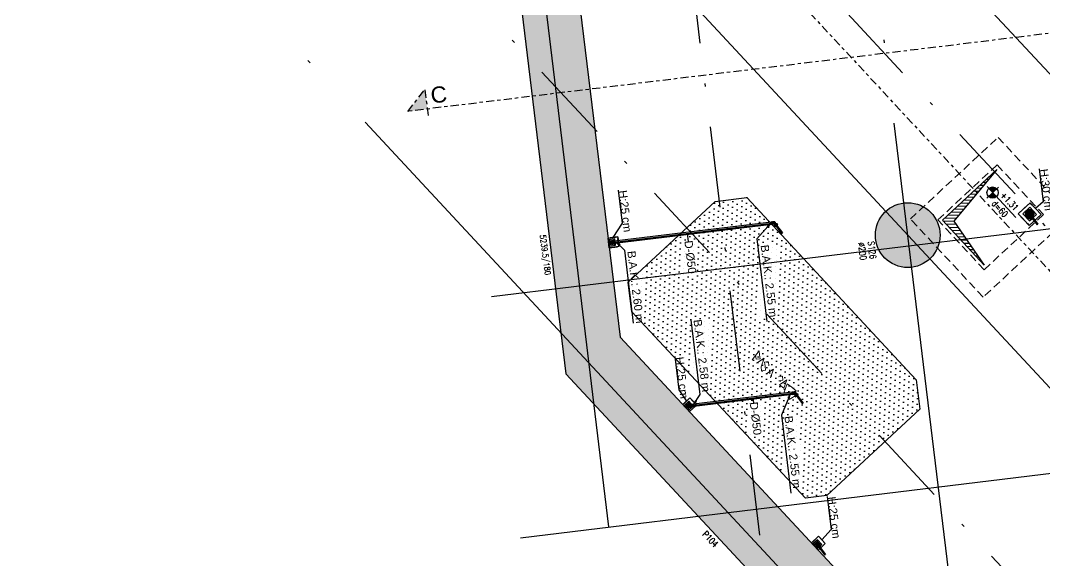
# Model space of a CAD drawing. Header units: millimetres. Extents: x 400408 to 401334, y 4543945 to 4544229.
# Drawn here: x 400424.21 to 400455.85, y 4544036.97 to 4544053.64 of the extents above; entities that cross this region are included whole.
import ezdxf
from ezdxf.enums import TextEntityAlignment as Align

# ---------------------------------------------------------------- set-up
doc = ezdxf.new("R2010")
doc.units = ezdxf.units.MM
for name, pattern in [('AKS', [3, 2.5, -0.25, 0, -0.25]), ('CENTER', [2, 1.25, -0.25, 0.25, -0.25]), ('CIZGI', [0.4, 0.25, -0.15]), ('CONTINU', [0]), ('DASHDOT2', [0.5, 0.25, -0.125, 0, -0.125]), ('HIDDEN', [0.375, 0.25, -0.125])]:
    doc.linetypes.add(name, pattern=pattern)
for name, color, linetype in [('aks prota', 2, 'AKS'), ('altlık_PROTA', 8, 'Continuous'), ('boşluk prota', 2, 'Continuous'), ('boşluk taraması prota', 252, 'Continuous'), ('kesit tarama prota', 252, 'Continuous'), ('kiriş prota', 6, 'Continuous'), ('kolon prota', 1, 'Continuous'), ('kolon tarama prota', 252, 'Continuous'), ('lkolon prota', 4, 'Continuous'), ('lperde prota', 4, 'Continuous'), ('perde prota', 1, 'Continuous'), ('PRT-AL-TUNEL_EKSENI', 14, 'DASHDOT2'), ('PRT-MI-a_fit_drainage', 10, 'Continuous'), ('skesit prota', 7, 'Continuous'), ('st-s_kolon tarama', 252, 'Continuous'), ('st-s_level (kot)', 6, 'Continuous'), ('st-s_levelmark (kot işareti)', 4, 'Continuous'), ('st_s_ölçü', 4, 'Continuous'), ('temel prota', 6, 'Continuous'), ('tkesit prota', 7, 'Continuous'), ('tkolon prota', 6, 'Continuous'), ('tperde prota', 6, 'Continuous')]:
    doc.layers.add(name, color=color, linetype=linetype)
doc.styles.add('Arial', font='Arial.ttf')
doc.styles.add('OLCU', font='romanstw.shx')
doc.styles.add('tkolon', font='romanstw.shx')

# ---------------------------------------------------------------- blocks, each defined once
blk = doc.blocks.new('MEKANİK+2.81')
at = {"layer": 'altlık_PROTA'}
for points in [[(50529, -48038), (50627, -48038), (50605, -48000), (50863, -47850), (50848, -47824), (50590, -47974), (50568, -47936), (50509, -48038)], [(59859, -55783), (59956, -55783), (59934, -55745), (60193, -55596), (60178, -55570), (59919, -55719), (59897, -55681), (59838, -55783)], [(49843, -55905), (49941, -55905), (49919, -55867), (50178, -55718), (50163, -55692), (49904, -55841), (49882, -55803), (49823, -55905)], [(55136, -55905), (55233, -55905), (55211, -55867), (55470, -55718), (55455, -55692), (55196, -55841), (55174, -55803), (55115, -55905)], [(49823, -56010), (49905, -56136), (49935, -56111)], [(55115, -56037), (55235, -56129), (55255, -56095)], [(55115, -59067), (55013, -58955), (54988, -58985)], [(49823, -60824), (49953, -60747), (49928, -60716)]]:
    blk.add_hatch(color=256, dxfattribs=at).paths.add_polyline_path(points, flags=0)
for p, q in [((49151, -47576), (50186, -47576)), ((50159, -47983), (50564, -47689)), ((50186, -47576), (50362, -47836)), ((50564, -47689), (50858, -48093)), ((50453, -48387), (50159, -47983)), ((50542, -47828), (50299, -48005)), ((50299, -48005), (50475, -48247)), ((50409, -48038), (50509, -48038)), ((50422, -47928), (50434, -47944)), ((50445, -48078), (50429, -48090)), ((50442, -47938), (50430, -47922)), ((50435, -48098), (50451, -48086)), ((50449, -47964), (50461, -47980)), ((50469, -47974), (50457, -47958)), ((50482, -48051), (50465, -48063)), ((50471, -48071), (50488, -48059)), ((50475, -48001), (50487, -48017)), ((50475, -48247), (50718, -48071)), ((50495, -48011), (50483, -47995)), ((50568, -47936), (50509, -48038)), ((50568, -47936), (50509, -48038)), ((50509, -48138), (50509, -47938)), ((50509, -48038), (50627, -48038)), ((50627, -48038), (50509, -48038)), ((50522, -48065), (50534, -48081)), ((50542, -48075), (50530, -48059)), ((50630, -47950), (50542, -47828)), ((50590, -47974), (50568, -47936)), ((50590, -47974), (50568, -47936)), ((50848, -47824), (50590, -47974)), ((50590, -47974), (50848, -47824)), ((50619, -47952), (50603, -47963)), ((50605, -48000), (50863, -47850)), ((50605, -48000), (50863, -47850)), ((50627, -48038), (50605, -48000)), ((50605, -48000), (50627, -48038)), ((50718, -48071), (50648, -47975)), ((50863, -47850), (50848, -47824)), ((50863, -47850), (50848, -47824)), ((50409, -48104), (50392, -48116)), ((50398, -48124), (50414, -48112)), ((50858, -48093), (50453, -48387)), ((50548, -48101), (50560, -48118)), ((50568, -48112), (50557, -48096)), ((50575, -48138), (50587, -48154)), ((50595, -48148), (50583, -48132)), ((58406, -55304), (59441, -55304)), ((59441, -55304), (59720, -55622)), ((59599, -55710), (59842, -55534)), ((59897, -55681), (59838, -55783)), ((59897, -55681), (59838, -55783)), ((59842, -55534), (60018, -55776)), ((59919, -55719), (59897, -55681)), ((59919, -55719), (59897, -55681)), ((60178, -55570), (59919, -55719)), ((59919, -55719), (60178, -55570)), ((59934, -55745), (60193, -55596)), ((59934, -55745), (60193, -55596)), ((60193, -55596), (60178, -55570)), ((60193, -55596), (60178, -55570)), ((49773, -55905), (49823, -55905)), ((49788, -55964), (49788, -55983)), ((49790, -55983), (49790, -60877)), ((49882, -55803), (49823, -55905)), ((49882, -55803), (49823, -55905)), ((49823, -55955), (49823, -55855)), ((49823, -55905), (49941, -55905)), ((49941, -55905), (49823, -55905)), ((49823, -55964), (49823, -55938)), ((49823, -55983), (49823, -55964)), ((49823, -60877), (49823, -55983)), ((49856, -60877), (49856, -55983)), ((49857, -55983), (49857, -55964)), ((49904, -55841), (49882, -55803)), ((49904, -55841), (49882, -55803)), ((50163, -55692), (49904, -55841)), ((49904, -55841), (50163, -55692)), ((49919, -55867), (50178, -55718)), ((49919, -55867), (50178, -55718)), ((49941, -55905), (49919, -55867)), ((49919, -55867), (49941, -55905)), ((50178, -55718), (50163, -55692)), ((50178, -55718), (50163, -55692)), ((55065, -55905), (55115, -55905)), ((55081, -55964), (55081, -55983)), ((55082, -55983), (55082, -59137)), ((55174, -55803), (55115, -55905)), ((55174, -55803), (55115, -55905)), ((55115, -55955), (55115, -55855)), ((55115, -55905), (55233, -55905)), ((55233, -55905), (55115, -55905)), ((55115, -55964), (55115, -55938)), ((55115, -55983), (55115, -55964)), ((55115, -59137), (55115, -55983)), ((55148, -59137), (55148, -55983)), ((55149, -55983), (55149, -55964)), ((55196, -55841), (55174, -55803)), ((55196, -55841), (55174, -55803)), ((55455, -55692), (55196, -55841)), ((55196, -55841), (55455, -55692)), ((55211, -55867), (55470, -55718)), ((55211, -55867), (55470, -55718)), ((55233, -55905), (55211, -55867)), ((55211, -55867), (55233, -55905)), ((55470, -55718), (55455, -55692)), ((55470, -55718), (55455, -55692)), ((59775, -55953), (59599, -55710)), ((60018, -55776), (59775, -55953)), ((59847, -55728), (59782, -55775)), ((59782, -55775), (59829, -55839)), ((59788, -55783), (59838, -55783)), ((59809, -55799), (59805, -55801)), ((59810, -55798), (59809, -55798)), ((59811, -55809), (59815, -55807)), ((59812, -55756), (59815, -55760)), ((59815, -55760), (59815, -55761)), ((59819, -55791), (59815, -55794)), ((59815, -55807), (59815, -55806)), ((59819, -55766), (59823, -55771)), ((59823, -55754), (59820, -55751)), ((59821, -55802), (59825, -55799)), ((59824, -55755), (59823, -55754)), ((59830, -55783), (59825, -55787)), ((59831, -55765), (59827, -55760)), ((59827, -55776), (59830, -55781)), ((59829, -55839), (59894, -55792)), ((59831, -55795), (59836, -55791)), ((59838, -55775), (59835, -55771)), ((59838, -55833), (59838, -55733)), ((59838, -55783), (59956, -55783)), ((59956, -55783), (59838, -55783)), ((59838, -55791), (59841, -55796)), ((59844, -55773), (59840, -55776)), ((59845, -55802), (59849, -55807)), ((59849, -55791), (59846, -55786)), ((59860, -55746), (59847, -55728)), ((59857, -55801), (59853, -55796)), ((59853, -55812), (59853, -55813)), ((59853, -55813), (59856, -55816)), ((59861, -55807), (59861, -55806)), ((59864, -55810), (59861, -55807)), ((59894, -55792), (59887, -55783)), ((59956, -55783), (59934, -55745)), ((59934, -55745), (59956, -55783)), ((49823, -56010), (49905, -56136)), ((49935, -56111), (49823, -56010)), ((49823, -56010), (50244, -56501)), ((49905, -56136), (49935, -56111)), ((55115, -56037), (55235, -56129)), ((55255, -56095), (55115, -56037)), ((55115, -56037), (55748, -56402)), ((55235, -56129), (55255, -56095)), ((50244, -56501), (52817, -56501)), ((55748, -56402), (58175, -56402)), ((55115, -57212), (55261, -57212)), ((49823, -58611), (50071, -58611)), ((54814, -58813), (52485, -58813)), ((55115, -59067), (54814, -58813)), ((54876, -59141), (55119, -58965)), ((55053, -59384), (54876, -59141)), ((55013, -58955), (54988, -58985)), ((54988, -58985), (55115, -59067)), ((55115, -59067), (55013, -58955)), ((55124, -59159), (55059, -59206)), ((55081, -59137), (55081, -59156)), ((55115, -59156), (55115, -59137)), ((55115, -59166), (55115, -59156)), ((55119, -58965), (55295, -59208)), ((55171, -59224), (55124, -59159)), ((55149, -59156), (55149, -59137)), ((53556, -59451), (54591, -59451)), ((54591, -59451), (54964, -59263)), ((55295, -59208), (55053, -59384)), ((55059, -59206), (55106, -59271)), ((55065, -59215), (55165, -59215)), ((55086, -59230), (55082, -59233)), ((55087, -59229), (55086, -59230)), ((55088, -59241), (55092, -59238)), ((55089, -59188), (55092, -59191)), ((55092, -59191), (55093, -59192)), ((55097, -59222), (55092, -59225)), ((55092, -59238), (55093, -59237)), ((55100, -59186), (55097, -59182)), ((55097, -59198), (55100, -59202)), ((55098, -59234), (55102, -59230)), ((55101, -59186), (55100, -59186)), ((55107, -59214), (55102, -59218)), ((55104, -59208), (55107, -59213)), ((55108, -59196), (55105, -59192)), ((55106, -59271), (55171, -59224)), ((55108, -59226), (55113, -59223)), ((55116, -59207), (55112, -59202)), ((55115, -59265), (55115, -59165)), ((55115, -59223), (55118, -59228)), ((55122, -59204), (55117, -59207)), ((55122, -59233), (55126, -59238)), ((55123, -59215), (55128, -59212)), ((55126, -59222), (55123, -59217)), ((55132, -59196), (55128, -59199)), ((55130, -59243), (55130, -59244)), ((55130, -59244), (55133, -59248)), ((55134, -59232), (55131, -59228)), ((55134, -59208), (55138, -59204)), ((55142, -59189), (55138, -59192)), ((55138, -59192), (55138, -59192)), ((55138, -59238), (55138, -59237)), ((55141, -59242), (55138, -59238)), ((55144, -59200), (55148, -59197)), ((55144, -59200), (55144, -59200)), ((48237, -60568), (49272, -60568)), ((49272, -60568), (49673, -60905)), ((49823, -60824), (50104, -60602)), ((49928, -60716), (49823, -60824)), ((49953, -60747), (49928, -60716)), ((50104, -60602), (52370, -60602)), ((49673, -61055), (49673, -60755)), ((49673, -60755), (49973, -60755)), ((49973, -61055), (49673, -61055)), ((49773, -60955), (49873, -60955)), ((49863, -60915), (49783, -60915)), ((49783, -60915), (49783, -60995)), ((49783, -60995), (49863, -60995)), ((49790, -60950), (49786, -60950)), ((49786, -60960), (49790, -60960)), ((49788, -60877), (49788, -60896)), ((49791, -60950), (49790, -60950)), ((49790, -60960), (49791, -60960)), ((49803, -60950), (49798, -60950)), ((49798, -60960), (49803, -60960)), ((49816, -60950), (49810, -60950)), ((49810, -60960), (49816, -60960)), ((49818, -60918), (49818, -60923)), ((49818, -60923), (49818, -60924)), ((49818, -60930), (49818, -60936)), ((49818, -60943), (49818, -60949)), ((49818, -60961), (49818, -60968)), ((49818, -60975), (49818, -60980)), ((49818, -60987), (49818, -60988)), ((49818, -60988), (49818, -60992)), ((49823, -60824), (49953, -60747)), ((49823, -60896), (49823, -60877)), ((49823, -60916), (49823, -60896)), ((49823, -61005), (49823, -60905)), ((49828, -60923), (49828, -60918)), ((49828, -60924), (49828, -60923)), ((49828, -60936), (49828, -60930)), ((49828, -60949), (49828, -60943)), ((49828, -60968), (49828, -60961)), ((49828, -60980), (49828, -60975)), ((49828, -60988), (49828, -60987)), ((49828, -60992), (49828, -60988)), ((49835, -60950), (49829, -60950)), ((49829, -60960), (49835, -60960)), ((49847, -60950), (49842, -60950)), ((49842, -60960), (49847, -60960)), ((49855, -60950), (49854, -60950)), ((49854, -60960), (49855, -60960)), ((49860, -60950), (49855, -60950)), ((49855, -60960), (49860, -60960)), ((49857, -60896), (49857, -60877)), ((49863, -60995), (49863, -60915)), ((49973, -60755), (49973, -61055))]:
    blk.add_line(p, q, dxfattribs=at)
at = {"layer": 'altlık_PROTA', "flags": 128}
for points in [[(49793, -55905), (49793, -55905), (49793, -55905), (49793, -55906), (49793, -55906), (49793, -55906), (49793, -55907), (49793, -55908), (49793, -55908), (49793, -55909), (49793, -55910), (49793, -55911), (49793, -55912), (49793, -55913), (49793, -55914), (49793, -55916), (49793, -55917), (49793, -55918)], [(49793, -55918), (49793, -55920), (49793, -55922), (49793, -55923), (49793, -55925), (49793, -55927), (49793, -55929), (49793, -55931), (49793, -55932), (49793, -55935), (49793, -55937), (49793, -55939), (49793, -55941), (49793, -55943), (49793, -55945), (49793, -55948), (49793, -55950), (49793, -55952), (49793, -55954), (49793, -55957), (49793, -55959), (49793, -55962), (49793, -55964), (49793, -55964)], [(49853, -55918), (49853, -55917), (49853, -55916), (49853, -55914), (49853, -55913), (49853, -55912), (49853, -55911), (49853, -55910), (49853, -55909), (49853, -55908), (49853, -55908), (49853, -55907), (49853, -55906), (49853, -55906), (49853, -55906), (49853, -55905), (49853, -55905), (49853, -55905)], [(49853, -55964), (49853, -55962), (49853, -55959), (49853, -55957), (49853, -55955), (49853, -55952), (49853, -55950), (49853, -55948), (49853, -55945), (49853, -55943), (49853, -55941), (49853, -55939), (49853, -55937), (49853, -55935), (49853, -55933), (49853, -55931), (49853, -55929), (49853, -55927), (49853, -55925), (49853, -55923), (49853, -55922), (49853, -55920), (49853, -55918)], [(55085, -55905), (55085, -55905), (55085, -55905), (55085, -55906), (55085, -55906), (55085, -55906), (55085, -55907), (55085, -55908), (55085, -55908), (55085, -55909), (55085, -55910), (55085, -55911), (55085, -55912), (55085, -55913), (55085, -55914), (55085, -55916), (55085, -55917), (55085, -55918)], [(55085, -55918), (55085, -55920), (55085, -55922), (55085, -55923), (55085, -55925), (55085, -55927), (55085, -55929), (55085, -55931), (55085, -55932), (55085, -55935), (55085, -55937), (55085, -55939), (55085, -55941), (55085, -55943), (55085, -55945), (55085, -55948), (55085, -55950), (55085, -55952), (55085, -55954), (55085, -55957), (55085, -55959), (55085, -55962), (55085, -55964), (55085, -55964)], [(55145, -55918), (55145, -55917), (55145, -55916), (55145, -55914), (55145, -55913), (55145, -55912), (55145, -55911), (55145, -55910), (55145, -55909), (55145, -55908), (55145, -55908), (55145, -55907), (55145, -55906), (55145, -55906), (55145, -55906), (55145, -55905), (55145, -55905), (55145, -55905)], [(55145, -55964), (55145, -55962), (55145, -55959), (55145, -55957), (55145, -55955), (55145, -55952), (55145, -55950), (55145, -55948), (55145, -55945), (55145, -55943), (55145, -55941), (55145, -55939), (55145, -55937), (55145, -55935), (55145, -55933), (55145, -55931), (55145, -55929), (55145, -55927), (55145, -55925), (55145, -55923), (55145, -55922), (55145, -55920), (55145, -55918)], [(55085, -59187), (55085, -59186), (55085, -59183), (55085, -59181), (55085, -59179), (55085, -59177), (55085, -59175), (55085, -59173), (55085, -59170), (55085, -59168), (55085, -59166), (55085, -59163), (55085, -59161), (55085, -59159), (55085, -59156), (55085, -59156)], [(55145, -59156), (55145, -59158), (55145, -59161), (55145, -59163), (55145, -59166), (55145, -59168), (55145, -59170), (55145, -59172), (55145, -59175), (55145, -59177), (55145, -59179), (55145, -59181), (55145, -59183), (55145, -59186), (55145, -59188)], [(55085, -59199), (55085, -59197), (55085, -59195), (55085, -59193), (55085, -59191), (55085, -59190), (55085, -59188), (55085, -59187)], [(55085, -59215), (55085, -59215), (55085, -59215), (55085, -59214), (55085, -59214), (55085, -59214), (55085, -59213), (55085, -59213), (55085, -59212), (55085, -59211), (55085, -59210), (55085, -59209), (55085, -59208), (55085, -59207), (55085, -59206)], [(55115, -59245), (55114, -59245), (55113, -59245), (55112, -59245), (55110, -59245), (55109, -59244), (55108, -59244), (55107, -59244), (55106, -59243), (55105, -59243), (55103, -59243), (55102, -59242), (55101, -59242), (55100, -59241), (55099, -59240), (55098, -59240), (55097, -59239), (55096, -59238), (55095, -59238), (55094, -59237), (55094, -59236), (55093, -59235), (55092, -59234), (55091, -59233), (55090, -59232), (55090, -59231), (55089, -59230), (55089, -59229), (55088, -59228), (55087, -59227), (55087, -59226), (55087, -59225), (55086, -59224), (55086, -59222), (55086, -59221), (55085, -59220), (55085, -59219), (55085, -59218), (55085, -59216), (55085, -59215), (55085, -59215)], [(55145, -59216), (55145, -59217), (55145, -59218), (55145, -59220), (55145, -59221), (55144, -59222), (55144, -59223), (55144, -59224), (55143, -59225), (55143, -59227), (55142, -59228), (55142, -59229), (55141, -59230), (55141, -59231), (55140, -59232), (55139, -59233), (55139, -59234), (55138, -59235), (55137, -59236), (55136, -59236), (55135, -59237), (55134, -59238), (55133, -59239), (55132, -59240), (55131, -59240), (55130, -59241), (55129, -59241), (55128, -59242), (55127, -59243), (55126, -59243), (55125, -59243), (55124, -59244), (55123, -59244), (55121, -59244), (55120, -59245), (55119, -59245), (55118, -59245), (55117, -59245), (55115, -59245), (55115, -59245)], [(55145, -59188), (55145, -59190), (55145, -59191), (55145, -59193), (55145, -59195), (55145, -59197), (55145, -59198)], [(55145, -59206), (55145, -59207), (55145, -59208), (55145, -59209), (55145, -59210), (55145, -59211), (55145, -59212), (55145, -59213), (55145, -59213), (55145, -59214), (55145, -59214), (55145, -59214), (55145, -59215), (55145, -59215), (55145, -59215)], [(49793, -60915), (49793, -60913), (49793, -60911), (49793, -60908), (49793, -60906), (49793, -60904), (49793, -60901), (49793, -60899), (49793, -60897), (49793, -60896)], [(49793, -60939), (49793, -60937), (49793, -60935), (49793, -60934), (49793, -60932), (49793, -60930), (49793, -60928), (49793, -60926), (49793, -60924), (49793, -60922), (49793, -60920), (49793, -60917), (49793, -60915)], [(49793, -60955), (49793, -60955), (49793, -60955), (49793, -60955), (49793, -60954), (49793, -60954), (49793, -60954), (49793, -60953), (49793, -60952), (49793, -60951), (49793, -60951), (49793, -60950), (49793, -60949), (49793, -60947), (49793, -60946)], [(49823, -60985), (49821, -60985), (49820, -60985), (49819, -60985), (49818, -60985), (49817, -60985), (49815, -60985), (49814, -60984), (49813, -60984), (49812, -60983), (49811, -60983), (49810, -60983), (49809, -60982), (49808, -60981), (49807, -60981), (49806, -60980), (49805, -60979), (49804, -60979), (49803, -60978), (49802, -60977), (49801, -60976), (49800, -60975), (49799, -60974), (49799, -60973), (49798, -60973), (49797, -60972), (49797, -60970), (49796, -60969), (49796, -60968), (49795, -60967), (49795, -60966), (49794, -60965), (49794, -60964), (49793, -60963), (49793, -60962), (49793, -60960), (49793, -60959), (49793, -60958), (49793, -60957), (49793, -60956), (49793, -60955)], [(49853, -60956), (49853, -60958), (49853, -60959), (49852, -60960), (49852, -60961), (49852, -60962), (49852, -60964), (49851, -60965), (49851, -60966), (49850, -60967), (49850, -60968), (49849, -60969), (49849, -60970), (49848, -60971), (49848, -60972), (49847, -60973), (49846, -60974), (49845, -60975), (49845, -60976), (49844, -60977), (49843, -60978), (49842, -60978), (49841, -60979), (49840, -60980), (49839, -60981), (49838, -60981), (49837, -60982), (49836, -60982), (49835, -60983), (49834, -60983), (49832, -60984), (49831, -60984), (49830, -60984), (49829, -60985), (49828, -60985), (49827, -60985), (49825, -60985), (49824, -60985), (49823, -60985), (49823, -60985)], [(49853, -60896), (49853, -60899), (49853, -60901), (49853, -60904), (49853, -60906), (49853, -60908), (49853, -60911), (49853, -60913), (49853, -60915)], [(49853, -60915), (49853, -60917), (49853, -60920), (49853, -60922), (49853, -60924), (49853, -60926), (49853, -60928), (49853, -60930), (49853, -60932), (49853, -60934), (49853, -60935), (49853, -60937), (49853, -60939)], [(49853, -60946), (49853, -60947), (49853, -60948), (49853, -60950), (49853, -60951), (49853, -60951), (49853, -60952), (49853, -60953), (49853, -60954), (49853, -60954), (49853, -60954), (49853, -60955), (49853, -60955), (49853, -60955), (49853, -60955)]]:
    blk.add_lwpolyline(points, dxfattribs=at)
at = {"layer": 'altlık_PROTA'}
for centre, radius, start, end in [((50509, -48038), 140, 128.0467, 213.9533), ((50509, -48038), 120, 128.388, 213.612), ((50509, -48038), 95, 129.017, 212.983), ((50509, -48038), 140, 38.0467, 123.9533), ((50509, -48038), 75, 129.8226, 212.1774), ((50509, -48038), 120, 38.388, 123.612), ((50509, -48038), 59, 60, 180), ((50509, -48038), 59, 180, 0), ((50509, -48038), 75, 219.8226, 302.1774), ((50509, -48038), 95, 60, 122.983), ((50509, -48038), 50, 131.7392, 210.2608), ((50509, -48038), 75, 60.002, 122.1774), ((50509, -48038), 50, 221.7392, 300.2608), ((50509, -48038), 30, 135.5941, 206.4059), ((50509, -48067), 29.5, 90, 270), ((50509, -48038), 50, 60.0057, 120.2608), ((50509, -48038), 30, 225.5941, 296.4059), ((50509, -48038), 30, 60.0024, 116.4059), ((50509, -48008), 29.5, 27.1261, 90), ((50509, -48038), 30, 315.5941, 358.0812), ((50509, -48038), 50, 311.7392, 359.9908), ((50509, -48038), 75, 309.8226, 359.9908), ((50509, -48038), 95, 309.017, 359.9908), ((50509, -48038), 120, 308.388, 22.7871), ((50509, -48038), 140, 308.0467, 23.8173), ((50509, -48038), 140, 218.0467, 303.9533), ((50509, -48038), 120, 218.388, 303.612), ((50509, -48038), 95, 219.017, 302.983), ((49823, -55905), 34.3, 90, 208.0819), ((49823, -55905), 33, 59.8226, 180), ((49823, -55905), 33, 180, 0), ((49823, -55905), 30.2, 90, 184.5868), ((49823, -55922), 16.5, 90, 270), ((49823, -55905), 34.3, 60, 90), ((49823, -55889), 16.5, 30, 90), ((49823, -55905), 30.2, 60.004, 90), ((49823, -55905), 30.2, 350, 0.0078), ((49823, -55905), 34.3, 331.9253, 0), ((55115, -55905), 34.3, 90, 208.0819), ((55115, -55905), 33, 59.8226, 180), ((55115, -55905), 33, 180, 0), ((55115, -55905), 30.2, 90, 184.5868), ((55115, -55922), 16.5, 90, 270), ((55115, -55905), 34.3, 60, 90), ((55115, -55889), 16.5, 30, 90), ((55115, -55905), 30.2, 60.004, 90), ((55115, -55905), 34.3, 331.9253, 0), ((55115, -55905), 30.2, 350, 0.0078), ((59838, -55783), 37.3, 133.6967, 208.3033), ((59838, -55783), 33, 59.8226, 180), ((59838, -55783), 33, 180, 0), ((59838, -55783), 32, 134.9893, 207.0107), ((59838, -55783), 37.3, 223.6967, 298.3033), ((59838, -55783), 25.3, 137.3831, 204.6169), ((59838, -55783), 32, 224.9893, 297.0107), ((59838, -55783), 20, 140.4775, 201.5225), ((59838, -55783), 37.3, 60.0116, 118.3033), ((59838, -55783), 25.3, 227.3831, 294.6169), ((59838, -55800), 16.5, 90, 270), ((59838, -55783), 32, 60.0056, 117.0107), ((59838, -55783), 13.3, 148.0243, 193.9757), ((59838, -55783), 20, 230.4775, 291.5225), ((59838, -55783), 25.3, 60.8299, 114.6169), ((59838, -55783), 8, 164.6822, 177.3178), ((59838, -55783), 20, 62.6865, 111.5225), ((59838, -55783), 13.3, 238.0243, 283.9757), ((59838, -55783), 13.3, 60.0072, 103.9757), ((59838, -55783), 8, 254.6822, 267.3178), ((59838, -55767), 16.5, 30, 90), ((59838, -55783), 8, 74.6822, 87.3178), ((59838, -55783), 8, 344.6822, 357.3178), ((59838, -55783), 13.3, 328.0243, 359.9926), ((59838, -55783), 20, 320.4775, 357.1045), ((59838, -55783), 25.3, 317.3831, 357.7234), ((59838, -55783), 32, 314.9893, 358.2021), ((59838, -55783), 37.3, 313.6967, 358.4607), ((55115, -59215), 37.3, 133.6967, 208.3033), ((55115, -59215), 34.3, 90, 270), ((55115, -59215), 33, 0, 180), ((55115, -59215), 33, 180, 0), ((55115, -59215), 32, 134.9893, 207.0107), ((55115, -59215), 37.3, 223.6967, 298.3033), ((55115, -59215), 25.3, 137.3831, 204.6169), ((55115, -59215), 32, 224.9893, 297.0107), ((55115, -59215), 20, 140.4775, 201.5225), ((55115, -59215), 37.3, 43.6967, 118.3033), ((55115, -59215), 25.3, 227.3831, 294.6169), ((55115, -59231), 16.5, 90, 270), ((55115, -59215), 32, 44.9893, 117.0107), ((55115, -59215), 13.3, 148.0243, 193.9757), ((55115, -59215), 20, 230.4775, 291.5225), ((55115, -59215), 25.3, 47.3831, 114.6169), ((55115, -59215), 8, 164.6822, 177.3178), ((55115, -59215), 20, 50.4775, 111.5225), ((55115, -59215), 13.3, 238.0243, 283.9757), ((55115, -59215), 13.3, 58.0243, 103.9757), ((55115, -59215), 8, 254.6822, 267.3178), ((55115, -59215), 34.3, 270, 90), ((55115, -59198), 16.5, 270, 90), ((55115, -59215), 8, 74.6822, 87.3178), ((55115, -59215), 8, 344.6822, 357.3178), ((55115, -59215), 13.3, 328.0243, 13.9757), ((55115, -59215), 20, 320.4775, 21.5225), ((55115, -59215), 25.3, 317.3831, 24.6169), ((55115, -59215), 32, 314.9893, 27.0107), ((55115, -59215), 37.3, 313.6967, 28.3033), ((49823, -60955), 37.3, 97.6967, 172.3033), ((49823, -60955), 37.3, 187.6967, 262.3033), ((49823, -60955), 34.3, 90, 270), ((49823, -60955), 33, 0, 180), ((49823, -60955), 33, 180, 0), ((49823, -60955), 32, 98.9893, 171.0107), ((49823, -60955), 32, 188.9893, 261.0107), ((49823, -60955), 25.3, 101.3831, 168.6169), ((49823, -60955), 25.3, 191.3831, 258.6169), ((49823, -60955), 20, 104.4775, 165.5225), ((49823, -60955), 20, 194.4775, 255.5225), ((49823, -60972), 16.5, 90, 270), ((49823, -60955), 13.3, 112.0243, 157.9757), ((49823, -60955), 13.3, 202.0243, 247.9757), ((49823, -60955), 8, 128.6822, 141.3178), ((49823, -60955), 8, 218.6822, 231.3178), ((49823, -60955), 34.3, 270, 90), ((49823, -60939), 16.5, 270, 90), ((49823, -60955), 37.3, 7.6967, 82.3033), ((49823, -60955), 32, 8.9893, 81.0107), ((49823, -60955), 25.3, 11.3831, 78.6169), ((49823, -60955), 20, 14.4775, 75.5225), ((49823, -60955), 13.3, 22.0243, 67.9757), ((49823, -60955), 8, 38.6822, 51.3178), ((49823, -60955), 37.3, 277.6967, 352.3033), ((49823, -60955), 13.3, 292.0243, 337.9757), ((49823, -60955), 8, 308.6822, 321.3178), ((49823, -60955), 25.3, 281.3831, 348.6169), ((49823, -60955), 20, 284.4775, 345.5225), ((49823, -60955), 32, 278.9893, 351.0107)]:
    blk.add_arc(centre, radius, start, end, dxfattribs=at)
for centre, major_axis, start_param, end_param in [((49823, -55983), (34.3, 0), 1.570796, 3.403392), ((49823, -55964), (34.3, 0), 1.570796, 3.141593), ((49823, -55983), (33, 0), 2.680781, 3.141593), ((49823, -55983), (34.3, 0), 3.403392, 4.712389), ((49823, -55964), (34.3, 0), 0, 1.570796), ((49823, -55983), (34.3, 0), 6.021386, 7.853982), ((49823, -55983), (34.3, 0), 4.712389, 6.021386), ((49823, -55983), (33, 0), 0, 0.460812), ((55115, -55983), (34.3, 0), 1.570796, 3.403392), ((55115, -55964), (34.3, 0), 1.570796, 3.141593), ((55115, -55983), (33, 0), 2.680781, 3.141593), ((55115, -55983), (34.3, 0), 3.403392, 4.712389), ((55115, -55964), (34.3, 0), 0, 1.570796), ((55115, -55983), (34.3, 0), 6.021386, 7.853982), ((55115, -55983), (34.3, 0), 4.712389, 6.021386), ((55115, -55983), (33, 0), 0, 0.460812), ((55115, -59156), (-34.3, 0), 4.712389, 6.806784), ((55115, -59137), (34.3, 0), 1.570796, 3.141593), ((55115, -59137), (33, 0), 2.680781, 3.141593), ((55115, -59137), (33, 0), 3.403392, 4.712389), ((55115, -59156), (30.2, 0), 1.919862, 3.316126), ((55115, -59137), (33, 0), 4.712389, 6.021386), ((55115, -59137), (34.3, 0), 0, 1.570796), ((55115, -59156), (34.3, 0), 5.759587, 7.853982), ((55115, -59156), (30.2, 0), 6.108652, 7.504916), ((55115, -59137), (33, 0), 0, 0.460812), ((49823, -60896), (34.3, 0), 1.570796, 3.665191), ((49823, -60877), (-34.3, 0), 4.712389, 6.283185), ((49823, -60877), (33, 0), 2.680781, 3.141593), ((49823, -60896), (-30.2, 0), 5.061455, 6.457718), ((49823, -60877), (33, 0), 3.403392, 4.712389), ((49823, -60877), (-34.3, 0), 3.141593, 4.712389), ((49823, -60877), (33, 0), 4.712389, 6.021386), ((49823, -60896), (-34.3, 0), 2.617994, 4.712389), ((49823, -60896), (-30.2, 0), 2.96706, 4.363323), ((49823, -60877), (33, 0), 0, 0.460812)]:
    blk.add_ellipse(centre, major_axis=major_axis, ratio=0.01, start_param=start_param, end_param=end_param, dxfattribs=at)
at = {"layer": 'altlık_PROTA', "style": 'Arial'}
for s, p in [('H:30 cm', (49174, -47563)), ('H:25 cm', (58430, -55291)), ('B.A.K.: 2.55 m', (50462, -56406)), ('B.A.K.: 2.55 m', (55796, -56314)), ('D-Ø50', (55236, -57327)), ('D-Ø50', (50046, -58727)), ('B.A.K.: 2.58 m', (52500, -58743)), ('H:25 cm', (53579, -59438)), ('H:25 cm', (48261, -60555)), ('B.A.K.: 2.60 m', (50151, -60517))]:
    blk.add_text(s, height=250, dxfattribs=at).set_placement(p)
blk = doc.blocks.new('PLAN_KOT')
at = {"layer": 'st-s_levelmark (kot işareti)'}
h = blk.add_hatch(color=256, dxfattribs=at)
h.paths.add_polyline_path([(0, 17.5, 0.414214), (-17.5, 0), (0, 0)])
h.paths.add_polyline_path([(17.5, 0), (0, 0), (0, -17.5, 0.414214)])
for p, q in [((105, 0), (-25, 0)), ((0, 25), (0, -25))]:
    blk.add_line(p, q, dxfattribs=at)
blk.add_circle((0, 0), 17.5, dxfattribs=at)
at = {"layer": 'st-s_level (kot)', "color": 6, "style": 'OLCU', "width": 0.8}
for tag, p in [('KOT', (22.7, 9.8)), ('DÖŞEME_KALINLIĞI', (22.7, -27.6))]:
    blk.add_attdef(tag, p, '', height=20, dxfattribs=at)
blk = doc.blocks.new('YER SUZGECI_20x20')
at = {"color": 2}
blk.add_lwpolyline([(-20, 0), (0, 0), (0, 20), (-20, 20)], close=True, dxfattribs=at)
for points in [[(0, 20), (-20, 0)], [(-20, 20), (0, 0)]]:
    blk.add_lwpolyline(points, dxfattribs=at)
blk.add_circle((-10, 10), 7, dxfattribs=at)

msp = doc.modelspace()

# ---------------------------------------------------------------- hatches: boundary and pattern name
at = {"layer": 'boşluk taraması prota', "ltscale": 2}
h = msp.add_hatch(dxfattribs=at)
h.set_pattern_fill('ANSI31', color=256, scale=0.03, angle=-47.076, style=0)
h.set_pattern_definition([(357.923994, (399673.28804, 4544281.587555), (0.003450452, 0.095187483), [])])
h.paths.add_polyline_path([(400454.375, 4544049.043), (400453.046, 4544047.444), (400453.985, 4544046.085), (400452.691, 4544047.477)])
at = {"layer": 'kesit tarama prota'}
h = msp.add_hatch(color=256, dxfattribs=at)
h.dxf.hatch_style = 1
h.paths.add_polyline_path([(400436.702, 4544051.503), (400436.179, 4544050.836), (400436.775, 4544050.908)])
at = {"layer": 'kolon tarama prota'}
h = msp.add_hatch(color=256, dxfattribs=at)
h.dxf.hatch_style = 1
h.paths.add_polyline_path([(400442.735, 4544043.866), (400440.834, 4544059.492), (400431.844, 4544069.158), (400438.87, 4544075.692), (400436.771, 4544092.974), (400475.586, 4544097.688), (400488.037, 4543995.155), (400469.195, 4544015.415), (400469.653, 4544011.64), (400470.116, 4544011.142), (400470.068, 4544011.539), (400490.533, 4543989.535), (400477.132, 4544099.89), (400434.743, 4544094.743), (400436.987, 4544076.262), (400429.442, 4544069.245), (400439.097, 4544058.863), (400441.059, 4544042.73), (400461.517, 4544020.733), (400461.565, 4544020.336), (400462.029, 4544019.838), (400461.57, 4544023.613), (400459.417, 4544025.929), (400461.467, 4544027.835), (400459.683, 4544029.754), (400459.463, 4544029.55), (400461.043, 4544027.851), (400459.212, 4544026.148)])
h = msp.add_hatch(color=256, dxfattribs=at)
h.dxf.hatch_style = 1
edge = h.paths.add_edge_path()
edge.add_arc((400451.62, 4544047.013), 1, -47.076, 312.924)
at = {"layer": 'st-s_kolon tarama', "ltscale": 0.001}
h = msp.add_hatch(dxfattribs=at)
h.set_pattern_fill('DOTS', color=253, scale=0.1, angle=6.9318)
h.set_pattern_definition([(150.93183, (400475.30194, 4544076.1986), (-0.1465058, -0.10018987), [0, -0.15875])])
h.paths.add_polyline_path([(400445.671, 4544048.056), (400446.648, 4544048.174), (400451.879, 4544042.55), (400451.989, 4544041.641), (400449.116, 4544038.969), (400448.456, 4544038.889), (400443.097, 4544044.65), (400442.987, 4544045.559)])

# ---------------------------------------------------------------- linework, layer by layer
at = {"layer": 'aks prota', "ltscale": 10}
for p, q in [((400454.214, 4544025.649), (400445.253, 4544099.44)), ((400442.389, 4544038.001), (400435.078, 4544098.205)), ((400504.965, 4543999.347), (400420.917, 4544089.717)), ((400500.132, 4543994.852), (400416.084, 4544085.222)), ((400492.882, 4543988.11), (400408.835, 4544078.48)), ((400438.755, 4544045.114), (400485.114, 4544050.744)), ((400439.659, 4544037.669), (400486.019, 4544043.299))]:
    msp.add_line(p, q, dxfattribs=at)
at = {"layer": 'boşluk prota', "ltscale": 0.05}
msp.add_lwpolyline([(400454.375, 4544049.043), (400453.046, 4544047.444), (400453.985, 4544046.085), (400452.691, 4544047.477)], close=True, dxfattribs=at)
at = {"layer": 'kiriş prota'}
msp.add_lwpolyline([(400448.456, 4544038.889), (400443.097, 4544044.65), (400442.987, 4544045.559), (400445.671, 4544048.056), (400446.648, 4544048.174), (400451.879, 4544042.55), (400451.989, 4544041.641), (400449.116, 4544038.969), (400448.456, 4544038.889)], dxfattribs=at)
at = {"layer": 'kolon prota', "color": 1}
msp.add_circle((400451.62, 4544047.013), 1, dxfattribs=at)
at = {"layer": 'perde prota'}
for points in [[(400469.195, 4544015.415), (400469.653, 4544011.64), (400470.116, 4544011.142), (400470.068, 4544011.539), (400490.533, 4543989.535), (400477.132, 4544099.89), (400434.743, 4544094.743), (400436.987, 4544076.262), (400429.442, 4544069.245), (400439.097, 4544058.863), (400441.059, 4544042.73), (400461.517, 4544020.733), (400461.565, 4544020.336), (400462.029, 4544019.838), (400461.57, 4544023.613)], [(400469.195, 4544015.415), (400488.037, 4543995.155), (400475.586, 4544097.688), (400436.771, 4544092.974), (400438.87, 4544075.692), (400431.844, 4544069.158), (400440.834, 4544059.492), (400442.735, 4544043.866), (400459.212, 4544026.148)]]:
    msp.add_lwpolyline(points, dxfattribs=at)
at = {"layer": 'PRT-AL-TUNEL_EKSENI', "ltscale": 10}
for p, q in [((400447.668, 4544032.687), (400439.645, 4544098.759)), ((400418.501, 4544087.469), (400502.548, 4543997.099)), ((400412.533, 4544081.919), (400496.58, 4543991.549))]:
    msp.add_line(p, q, dxfattribs=at)
at = {"layer": 'PRT-MI-a_fit_drainage', "color": 2, "linetype": 'CIZGI'}
for points in [[(400455.74, 4544047.649), (400455.399, 4544048.015), (400455.033, 4544047.675), (400455.374, 4544047.309)], [(400442.661, 4544046.959), (400442.363, 4544046.923), (400442.4, 4544046.625), (400442.697, 4544046.661)], [(400444.891, 4544041.988), (400444.671, 4544041.783), (400444.875, 4544041.564), (400445.095, 4544041.768)], [(400448.866, 4544037.713), (400448.647, 4544037.509), (400448.851, 4544037.289), (400449.071, 4544037.493)]]:
    msp.add_lwpolyline(points, close=True, dxfattribs=at)
at = {"layer": 'skesit prota', "linetype": 'CENTER', "ltscale": 0.2}
for p, q in [((400436.179, 4544050.836), (400436.702, 4544051.503)), ((400436.702, 4544051.503), (400436.811, 4544050.61))]:
    msp.add_line(p, q, dxfattribs=at)
for points in [[(400427.999, 4544076.019), (400492.88, 4544006.257)], [(400490.161, 4544057.391), (400436.179, 4544050.836)]]:
    msp.add_lwpolyline(points, dxfattribs=at)
at = {"layer": 'st_s_ölçü', "color": 6, "lineweight": 0}
for points in [[(400446.811, 4544043.166), (400447.027, 4544043.441), (400447.042, 4544043.318), (400447.057, 4544043.195), (400446.934, 4544043.18), (400446.919, 4544043.303)], [(400446.949, 4544043.058), (400447.18, 4544043.21), (400447.087, 4544042.95)], [(400447.333, 4544042.98), (400447.318, 4544043.102), (400447.195, 4544043.087), (400447.21, 4544042.965), (400447.225, 4544042.842), (400447.102, 4544042.827), (400447.087, 4544042.95)], [(400447.24, 4544042.719), (400447.47, 4544042.872), (400447.377, 4544042.611)], [(400447.348, 4544042.857), (400447.362, 4544042.734)], [(400447.623, 4544042.641), (400447.746, 4544042.656), (400447.761, 4544042.533), (400447.638, 4544042.518)], [(400447.653, 4544042.395), (400447.884, 4544042.548), (400447.791, 4544042.287)], [(400447.653, 4544042.395), (400447.791, 4544042.287)], [(400447.806, 4544042.164), (400447.899, 4544042.425), (400448.036, 4544042.317)], [(400448.036, 4544042.317), (400448.174, 4544042.209)], [(400448.174, 4544042.209), (400447.943, 4544042.056)], [(400447.958, 4544041.934), (400448.189, 4544042.086)]]:
    msp.add_lwpolyline(points, dxfattribs=at)
at = {"layer": 'temel prota', "color": 5, "linetype": 'HIDDEN'}
for points in [[(400454.411, 4544050.032), (400456.658, 4544047.616), (400453.949, 4544045.096), (400451.702, 4544047.513)], [(400454.38, 4544049.184), (400455.81, 4544047.647), (400453.98, 4544045.944), (400452.55, 4544047.482)]]:
    msp.add_lwpolyline(points, close=True, dxfattribs=at)

# ---------------------------------------------------------------- block references
at = {"xscale": 0.0009999999999990396, "yscale": 0.0009999999999990396, "zscale": 0.0009999999999990396, "rotation": 276.9239939582549}
msp.add_blockref('MEKANİK+2.81', (400496.985, 4544103.593), dxfattribs=at)
at = {"layer": 'PRT-MI-a_fit_drainage', "color": 2, "xscale": 0.009999999999989701, "yscale": 0.009999999999989701, "zscale": 0.009999999999989701}
for p, rotation in [((400455.392, 4544047.803), 132.9239939582617), ((400442.369, 4544046.873), 186.9239939582565), ((400444.705, 4544041.747), 222.9239939582551), ((400448.681, 4544037.472), 222.9239939582551)]:
    msp.add_blockref('YER SUZGECI_20x20', p, dxfattribs=dict(at, rotation=rotation))
at = {"layer": 'st-s_level (kot)', "linetype": 'CONTINU', "ltscale": 0.1, "xscale": 0.009999999999989701, "yscale": 0.009999999999989701, "zscale": 0.009999999999989701, "rotation": 312.9239939582496}
msp.add_blockref('PLAN_KOT', (400454.242, 4544048.328), dxfattribs=at).add_auto_attribs({'KOT': '+1.31', 'DÖŞEME_KALINLIĞI': 'd=60'})

# ---------------------------------------------------------------- texts
at = {"layer": 'lkolon prota', "style": 'tkolon', "width": 0.8}
msp.add_text('%%C200', height=0.2, rotation=276.924, dxfattribs=at).set_placement((400450.086, 4544046.776))
at = {"layer": 'lperde prota', "style": 'tkolon', "width": 0.8}
msp.add_text('5239.5/180', height=0.18, rotation=277.3933, dxfattribs=at).set_placement((400440.344, 4544047.023), align=Align.MIDDLE_LEFT)
at = {"layer": 'tkesit prota', "style": 'Arial'}
msp.add_text('C', height=0.5, rotation=6.924, dxfattribs=at).set_placement((400436.91, 4544051.075))
at = {"layer": 'tkolon prota', "style": 'tkolon', "width": 0.8}
msp.add_text('S126', height=0.2, rotation=276.924, dxfattribs=at).set_placement((400450.384, 4544046.812))
at = {"layer": 'tperde prota', "style": 'tkolon', "width": 0.8}
msp.add_text('P104', height=0.2, rotation=313.3933, dxfattribs=at).set_placement((400445.33, 4544037.829), align=Align.MIDDLE_LEFT)

doc.saveas('drawing.dxf')
